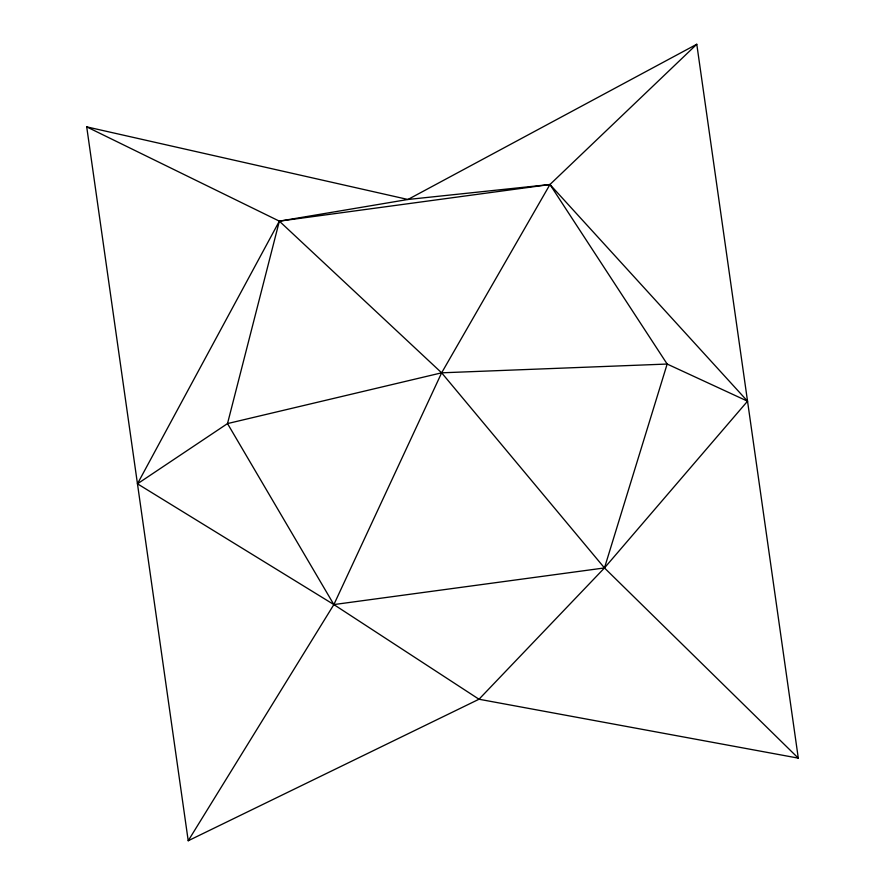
<?xml version="1.0" encoding="UTF-8"?>
<svg xmlns="http://www.w3.org/2000/svg" width="885" height="885" viewBox="0 0 885 885"><rect width="100%" height="100%" fill="white"/><g stroke="black" fill="none" stroke-linecap="round" stroke-linejoin="round"><path stroke-width="1.33" d="M137.463 483.807L279.35 221.15L407.941 199.479L549.961 184.511L696.783 44.25L798.292 758.135L479.006 699.239L333.866 604.577L137.463 483.807L227.511 423.583L441.648 372.817L667.157 364.045L747.537 401.193L604.477 567.938L479.006 699.239L188.217 840.75L86.708 126.865L407.941 199.479L696.783 44.25M188.217 840.75L333.866 604.577L441.648 372.817L549.961 184.511L747.537 401.193M86.708 126.865L279.35 221.15L441.648 372.817L604.477 567.938L798.292 758.135M279.35 221.15L227.511 423.583L333.866 604.577L604.477 567.938L667.157 364.045L549.961 184.511L279.35 221.15"/></g></svg>
